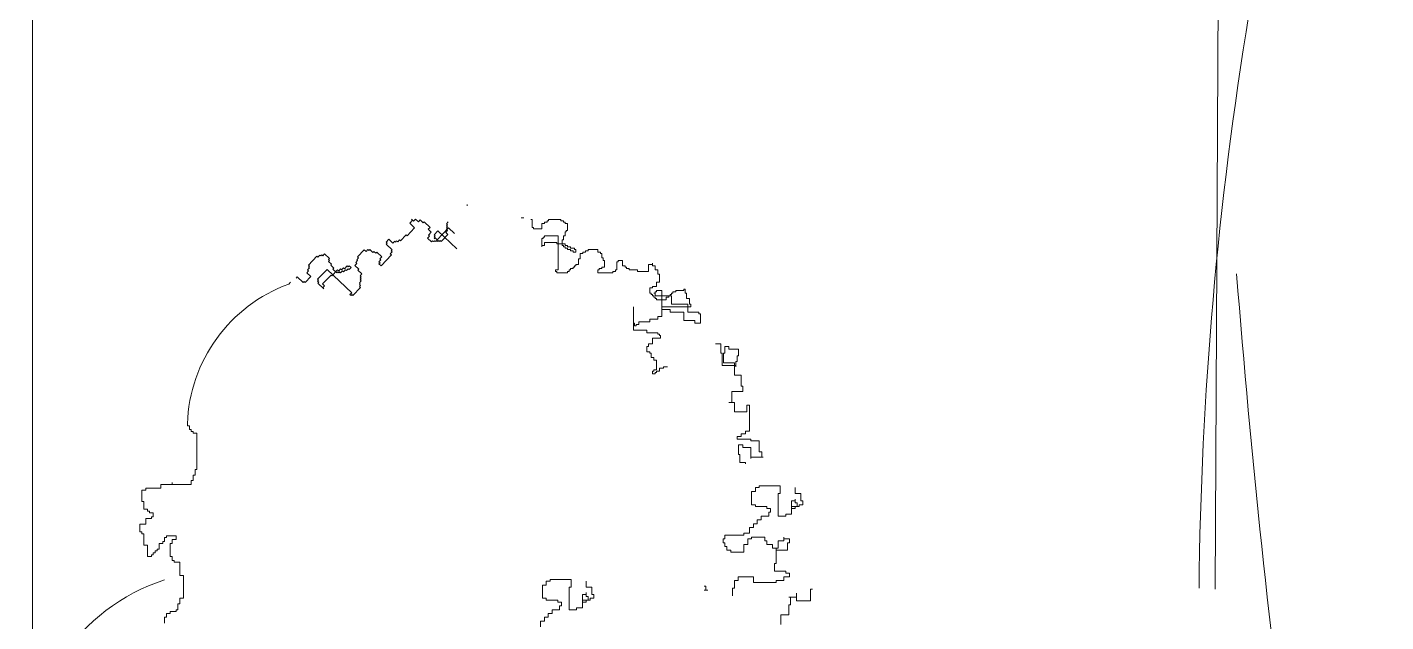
# Model space of a CAD drawing. Header units: millimetres. Extents: x -213 to 151, y -74 to 135.
# Drawn here: x 75.619 to 76.235, y -32.564 to -32.294 of the extents above; entities that cross this region are included whole.
import ezdxf

# ---------------------------------------------------------------- set-up
doc = ezdxf.new("R2010")
doc.units = ezdxf.units.MM
doc.header["$LTSCALE"] = 15
doc.layers.add('JJ2', color=3, linetype='Continuous')
doc.layers.add('PH', color=8, linetype='Continuous')

# ---------------------------------------------------------------- blocks, each defined once
blk = doc.blocks.new('dfgh')
at = {"layer": 'PH', "lineweight": 0}
blk.add_line((716222.3, -37839.38), (716214.05, -39640.98), dxfattribs=at)
for centre, radius, start, end in [((717914.81, -39657.7), 1708.22, 161.86525, 179.42193), ((721031.82, -39116.51), 4823.19, 184.5344, 187.48287)]:
    blk.add_arc(centre, radius, start, end, dxfattribs=at)
blk = doc.blocks.new('errt')
at = {"color": 252, "linetype": 'Continuous', "lineweight": 0}
blk.add_blockref('dfgh', (0, 100), dxfattribs=at)
blk = doc.blocks.new('sf')
at = {"color": 84, "lineweight": 5}
for p, q in [((17874.3, 472019.3), (17874.3, 472018.2)), ((17824.5, 472003.2), (17826.9, 472005.8)), ((17828.8, 471999.2), (17824.5, 472003.2)), ((17826.9, 472005.8), (17826, 472006.6)), ((17826, 472006.6), (17827.8, 472005)), ((17827.8, 472005), (17829.4, 472006.7)), ((17829.4, 472006.7), (17832, 472004.3)), ((17832, 472004.3), (17833.6, 472006)), ((17833.6, 472006), (17836.2, 472003.6)), ((17836.2, 472003.6), (17837, 472004.5)), ((17837, 472004.5), (17842.2, 471999.6)), ((17856.3, 472002.6), (17857.9, 472004.3)), ((17857.2, 472001.8), (17856.3, 472002.6)), ((17921.1, 472007.7), (17923.4, 472007.7)), ((17929.4, 472006.5), (17930.5, 472006.5)), ((17930.5, 472006.5), (17930.5, 471999.4)), ((17938.8, 471998.2), (17938.8, 472002.9)), ((17938.8, 472002.9), (17941.2, 472002.9)), ((17941.2, 472002.9), (17941.2, 472004.1)), ((17941.2, 472004.1), (17943.6, 472004.1)), ((17943.6, 472004.1), (17943.6, 472005.3)), ((17943.6, 472005.3), (17944.7, 472005.3)), ((17944.7, 472005.3), (17944.7, 472006.5)), ((17944.7, 472006.5), (17955.4, 472006.5)), ((17955.4, 472006.5), (17955.4, 472005.3)), ((17955.4, 472005.3), (17957.8, 472005.3)), ((17957.8, 472005.3), (17957.8, 472004.1)), ((17957.8, 472004.1), (17959, 472004.1)), ((17959, 472004.1), (17959, 472002.9)), ((17959, 472002.9), (17961.3, 472002.9)), ((17961.3, 472002.9), (17961.3, 471997)), ((17816.6, 471987.9), (17821.4, 471993.1)), ((17821.4, 471993.1), (17822.3, 471992.3)), ((17822.3, 471992.3), (17828.8, 471999.2)), ((17841.6, 471992.1), (17839.9, 471990.3)), ((17842.2, 471999.6), (17840.5, 471997.9)), ((17840.5, 471997.9), (17843.1, 471995.5)), ((17843.1, 471995.5), (17840.7, 471992.9)), ((17840.7, 471992.9), (17841.6, 471992.1)), ((17845.7, 471993), (17849, 471996.5)), ((17846.6, 471992.2), (17845.7, 471993)), ((17845.8, 471991.4), (17846.6, 471992.2)), ((17846.6, 471990.6), (17845.8, 471991.4)), ((17846.6, 471990.6), (17845.8, 471989.7)), ((17845.8, 471989.7), (17846.6, 471990.6)), ((17848.4, 471988.9), (17846.6, 471990.6)), ((17858.1, 471999.3), (17848.4, 471988.9)), ((17849, 471996.5), (17865.4, 471981.1)), ((17851.8, 471987.4), (17857.4, 471993.4)), ((17855.7, 471995), (17857.3, 471996.8)), ((17857.4, 471993.4), (17855.7, 471995)), ((17856.4, 472000.9), (17857.2, 472001.8)), ((17857.2, 472000.1), (17856.4, 472000.9)), ((17856.4, 471999.2), (17857.2, 472000.1)), ((17857.3, 471998.4), (17856.4, 471999.2)), ((17856.5, 471997.6), (17857.3, 471998.4)), ((17857.3, 471996.8), (17856.5, 471997.6)), ((17863.3, 471994.4), (17858.1, 471999.3)), ((17930.5, 471999.4), (17931.7, 471999.4)), ((17931.7, 471999.4), (17931.7, 471998.2)), ((17931.7, 471998.2), (17938.8, 471998.2)), ((17940, 471989.9), (17940, 471991.1)), ((17940, 471991.1), (17941.2, 471991.1)), ((17941.2, 471991.1), (17941.2, 471992.3)), ((17941.2, 471992.3), (17953, 471992.3)), ((17953, 471992.3), (17953, 471962.7)), ((17959, 471992.3), (17957.8, 471992.3)), ((17957.8, 471992.3), (17957.8, 471988.7)), ((17960.1, 471995.8), (17959, 471995.8)), ((17959, 471995.8), (17959, 471992.3)), ((17961.3, 471997), (17960.1, 471997)), ((17960.1, 471997), (17960.1, 471995.8)), ((17779.3, 471974.1), (17785, 471980.2)), ((17785, 471980.2), (17786.7, 471978.6)), ((17786.7, 471978.6), (17788.3, 471980.3)), ((17788.3, 471980.3), (17789.2, 471979.5)), ((17789.2, 471979.5), (17790, 471980.4)), ((17790, 471980.4), (17792.6, 471977.9)), ((17792.6, 471977.9), (17793.4, 471978.8)), ((17793.4, 471978.8), (17795.1, 471977.2)), ((17804.1, 471986.7), (17806.5, 471989.3)), ((17804.9, 471985.9), (17804.1, 471986.7)), ((17804.1, 471985), (17804.9, 471985.9)), ((17809.3, 471980.1), (17804.1, 471985)), ((17806.5, 471989.3), (17809.9, 471986)), ((17808.5, 471979.3), (17809.3, 471980.1)), ((17809.3, 471978.5), (17808.5, 471979.3)), ((17809.9, 471986), (17811.6, 471987.7)), ((17811.6, 471987.7), (17812.4, 471986.9)), ((17812.4, 471986.9), (17813.2, 471987.8)), ((17813.2, 471987.8), (17814.1, 471987)), ((17814.1, 471987), (17815.7, 471988.7)), ((17815.7, 471988.7), (17816.6, 471987.9)), ((17839.9, 471990.3), (17843.4, 471987.1)), ((17843.4, 471987.1), (17844.2, 471988)), ((17844.2, 471988), (17845.1, 471987.2)), ((17845.1, 471987.2), (17845.9, 471988)), ((17845.9, 471988), (17846.7, 471987.2)), ((17846.7, 471987.2), (17847.6, 471988.1)), ((17847.6, 471988.1), (17848.4, 471987.3)), ((17848.4, 471987.3), (17849.2, 471988.1)), ((17849.2, 471988.1), (17850.1, 471987.3)), ((17850.1, 471987.3), (17850.9, 471988.2)), ((17850.9, 471988.2), (17851.8, 471987.4)), ((17938.8, 471982.8), (17938.8, 471989.9)), ((17938.8, 471989.9), (17940, 471989.9)), ((17941.2, 471984), (17938.8, 471984)), ((17951.8, 471986.4), (17941.2, 471986.4)), ((17941.2, 471986.4), (17941.2, 471984)), ((17951.8, 471985.2), (17951.8, 471986.4)), ((17959, 471985.2), (17951.8, 471985.2)), ((17957.8, 471988.7), (17956.6, 471988.7)), ((17956.6, 471988.7), (17956.6, 471984)), ((17956.6, 471984), (17957.8, 471984)), ((17957.8, 471984), (17957.8, 471982.8)), ((17957.8, 471982.8), (17959, 471982.8)), ((17959, 471984), (17959, 471985.2)), ((17961.3, 471984), (17959, 471984)), ((17959, 471982.8), (17959, 471981.6)), ((17959, 471981.6), (17961.3, 471981.6)), ((17961.3, 471982.8), (17961.3, 471984)), ((17963.7, 471982.8), (17961.3, 471982.8)), ((17961.3, 471981.6), (17961.3, 471980.4)), ((17961.3, 471980.4), (17963.7, 471980.4)), ((17963.7, 471981.6), (17963.7, 471982.8)), ((17967.2, 471981.6), (17963.7, 471981.6)), ((17963.7, 471980.4), (17963.7, 471979.3)), ((17963.7, 471979.3), (17966.1, 471979.3)), ((17966.1, 471979.3), (17966.1, 471978.1)), ((17967.2, 471980.4), (17967.2, 471981.6)), ((17968.4, 471980.4), (17967.2, 471980.4)), ((17968.4, 471978.1), (17968.4, 471980.4)), ((17976.7, 471978.1), (17976.7, 471979.3)), ((17976.7, 471979.3), (17979.1, 471979.3)), ((17979.1, 471980.4), (17987.4, 471980.4)), ((17979.1, 471979.3), (17979.1, 471980.4)), ((17987.4, 471980.4), (17987.4, 471978.1)), ((17736.9, 471966.9), (17744.1, 471974.7)), ((17737.7, 471966.1), (17736.9, 471966.9)), ((17744.1, 471974.7), (17745, 471973.9)), ((17745, 471973.9), (17746.6, 471975.6)), ((17746.6, 471975.6), (17747.5, 471974.8)), ((17747.5, 471974.8), (17748.3, 471975.7)), ((17748.3, 471975.7), (17749.2, 471974.8)), ((17749.2, 471974.8), (17750.8, 471976.6)), ((17750.8, 471976.6), (17755.1, 471972.5)), ((17755.1, 471972.5), (17754.3, 471971.7)), ((17754.3, 471971.7), (17755.1, 471970.9)), ((17755.1, 471970.9), (17754.3, 471970)), ((17754.3, 471970), (17756.9, 471967.6)), ((17756.9, 471967.6), (17756.1, 471966.7)), ((17777.1, 471966.5), (17778.7, 471968.3)), ((17777.8, 471969.1), (17779.4, 471970.8)), ((17778.7, 471968.3), (17777.8, 471969.1)), ((17778.6, 471971.6), (17780.2, 471973.3)), ((17779.4, 471970.8), (17778.6, 471971.6)), ((17780.2, 471973.3), (17779.3, 471974.1)), ((17795.1, 471977.2), (17796, 471978)), ((17796, 471978), (17800.3, 471974)), ((17799.5, 471971.4), (17797.9, 471969.7)), ((17797.9, 471969.7), (17798.8, 471968.9)), ((17798.8, 471968.9), (17797.9, 471968)), ((17797.9, 471968), (17799.7, 471966.4)), ((17800.3, 471974), (17798.6, 471972.3)), ((17798.6, 471972.3), (17799.5, 471971.4)), ((17799.7, 471966.4), (17808.6, 471975.9)), ((17807.7, 471976.7), (17809.3, 471978.5)), ((17808.6, 471975.9), (17807.7, 471976.7)), ((17966.1, 471978.1), (17968.4, 471978.1)), ((17968.4, 471966.2), (17968.4, 471967.4)), ((17968.4, 471967.4), (17970.8, 471967.4)), ((17970.8, 471967.4), (17970.8, 471972.2)), ((17970.8, 471972.2), (17972, 471972.2)), ((17972, 471972.2), (17972, 471976.9)), ((17972, 471976.9), (17974.3, 471976.9)), ((17974.3, 471976.9), (17974.3, 471978.1)), ((17974.3, 471978.1), (17976.7, 471978.1)), ((17987.4, 471978.1), (17989.7, 471978.1)), ((17989.7, 471978.1), (17989.7, 471976.9)), ((17989.7, 471976.9), (17990.9, 471976.9)), ((17990.9, 471976.9), (17990.9, 471973.3)), ((17990.9, 471973.3), (17992.1, 471973.3)), ((17992.1, 471973.3), (17992.1, 471971)), ((17992.1, 471971), (17993.3, 471971)), ((17993.3, 471971), (17993.3, 471965.1)), ((18003.9, 471962.7), (18003.9, 471969.8)), ((18003.9, 471969.8), (18005.1, 471969.8)), ((18005.1, 471969.8), (18005.1, 471971)), ((18005.1, 471971), (18008.7, 471971)), ((18008.7, 471971), (18008.7, 471966.2)), ((18031.2, 471961.5), (18031.2, 471967.4)), ((18031.2, 471967.4), (18034.7, 471967.4)), ((18034.7, 471967.4), (18034.7, 471968.6)), ((18034.7, 471968.6), (18034.7, 471966.2)), ((17726.3, 471955.7), (17727.1, 471956.6)), ((17727.1, 471956.6), (17732.3, 471951.7)), ((17734, 471951.7), (17738.8, 471956.9)), ((17735.4, 471960.2), (17737, 471961.9)), ((17738.8, 471956.9), (17735.4, 471960.2)), ((17736.1, 471962.7), (17737.8, 471964.4)), ((17737, 471961.9), (17736.1, 471962.7)), ((17736.9, 471965.2), (17737.7, 471966.1)), ((17737.8, 471964.4), (17736.9, 471965.2)), ((17744.8, 471954.6), (17752.9, 471963.2)), ((17756.4, 471958.3), (17749.1, 471950.6)), ((17752.9, 471963.2), (17774.4, 471943)), ((17756.1, 471966.7), (17758.7, 471964.3)), ((17757.2, 471957.5), (17756.4, 471958.3)), ((17762.1, 471962.7), (17757.2, 471957.5)), ((17758.7, 471964.3), (17757.9, 471963.4)), ((17757.9, 471963.4), (17761.3, 471960.2)), ((17761.3, 471960.2), (17762.2, 471961)), ((17763, 471961.9), (17762.1, 471962.7)), ((17762.2, 471961), (17763, 471960.2)), ((17764.6, 471963.6), (17763, 471961.9)), ((17763, 471960.2), (17763.8, 471961.1)), ((17763.8, 471961.1), (17764.7, 471960.3)), ((17765.5, 471962.8), (17764.6, 471963.6)), ((17764.7, 471960.3), (17766.3, 471962)), ((17767.1, 471964.5), (17765.5, 471962.8)), ((17766.3, 471962), (17767.2, 471961.2)), ((17767.9, 471963.7), (17767.1, 471964.5)), ((17767.2, 471961.2), (17768.8, 471962.9)), ((17770.4, 471966.3), (17767.9, 471963.7)), ((17768.8, 471962.9), (17769.7, 471962.1)), ((17769.7, 471962.1), (17771.3, 471963.8)), ((17771.2, 471965.5), (17770.4, 471966.3)), ((17772, 471966.4), (17771.2, 471965.5)), ((17771.3, 471963.8), (17772.1, 471963)), ((17773.8, 471964.8), (17772, 471966.4)), ((17772.1, 471963), (17773.8, 471964.8)), ((17780.5, 471963.3), (17777.1, 471966.5)), ((17779.7, 471962.4), (17780.5, 471963.3)), ((17783.1, 471959.2), (17779.7, 471962.4)), ((17781.5, 471957.5), (17783.1, 471959.2)), ((17782.4, 471956.7), (17781.5, 471957.5)), ((17781.6, 471955.8), (17782.4, 471956.7)), ((17782.4, 471955), (17781.6, 471955.8)), ((17953, 471962.7), (17950.7, 471962.7)), ((17950.7, 471962.7), (17950.7, 471961.5)), ((17950.7, 471961.5), (17951.8, 471961.5)), ((17951.8, 471961.5), (17951.8, 471960.3)), ((17951.8, 471960.3), (17961.3, 471960.3)), ((17961.3, 471960.3), (17961.3, 471961.5)), ((17961.3, 471961.5), (17962.5, 471961.5)), ((17962.5, 471961.5), (17962.5, 471962.7)), ((17962.5, 471962.7), (17963.7, 471962.7)), ((17963.7, 471962.7), (17963.7, 471963.9)), ((17963.7, 471963.9), (17966.1, 471963.9)), ((17966.1, 471963.9), (17966.1, 471965.1)), ((17966.1, 471965.1), (17967.2, 471965.1)), ((17967.2, 471965.1), (17967.2, 471966.2)), ((17967.2, 471966.2), (17968.4, 471966.2)), ((17987.4, 471962.7), (17987.4, 471960.3)), ((17988.6, 471962.7), (17987.4, 471962.7)), ((17987.4, 471960.3), (18000.4, 471960.3)), ((17990.9, 471963.9), (17988.6, 471963.9)), ((17988.6, 471963.9), (17988.6, 471962.7)), ((17993.3, 471965.1), (17990.9, 471965.1)), ((17990.9, 471965.1), (17990.9, 471963.9)), ((18000.4, 471960.3), (18000.4, 471961.5)), ((18000.4, 471961.5), (18002.8, 471961.5)), ((18002.8, 471961.5), (18002.8, 471962.7)), ((18002.8, 471962.7), (18003.9, 471962.7)), ((18008.7, 471966.2), (18011.1, 471966.2)), ((18011.1, 471966.2), (18011.1, 471965.1)), ((18011.1, 471965.1), (18012.2, 471965.1)), ((18012.2, 471965.1), (18012.2, 471963.9)), ((18012.2, 471963.9), (18014.6, 471963.9)), ((18014.6, 471963.9), (18014.6, 471962.7)), ((18014.6, 471962.7), (18021.7, 471962.7)), ((18021.7, 471962.7), (18021.7, 471961.5)), ((18021.7, 471961.5), (18031.2, 471961.5)), ((18034.7, 471966.2), (18037.1, 471966.2)), ((18037.1, 471966.2), (18037.1, 471962.7)), ((18037.1, 471962.7), (18039.5, 471962.7)), ((18039.5, 471962.7), (18039.5, 471959.1)), ((18039.5, 471959.1), (18040.7, 471959.1)), ((18040.7, 471959.1), (18040.7, 471952)), ((17719.8, 471950.5), (17721.4, 471952.2)), ((17732.3, 471951.7), (17733.1, 471952.6)), ((17733.1, 471952.6), (17734, 471951.7)), ((17745.6, 471953.8), (17744.8, 471954.6)), ((17744.8, 471952.9), (17745.6, 471953.8)), ((17745.7, 471952.1), (17744.8, 471952.9)), ((17744.9, 471951.3), (17745.7, 471952.1)), ((17750.1, 471946.4), (17744.9, 471951.3)), ((17749.1, 471950.6), (17750.8, 471948.9)), ((17750.8, 471948.9), (17749.2, 471947.2)), ((17749.2, 471947.2), (17750.1, 471946.4)), ((17775.4, 471940.5), (17781.8, 471947.4)), ((17780.9, 471951.6), (17782.5, 471953.3)), ((17781.7, 471950.8), (17780.9, 471951.6)), ((17780.9, 471949.9), (17781.7, 471950.8)), ((17781.8, 471949.1), (17780.9, 471949.9)), ((17781, 471948.2), (17781.8, 471949.1)), ((17781.8, 471947.4), (17781, 471948.2)), ((17781.6, 471954.1), (17782.4, 471955)), ((17782.5, 471953.3), (17781.6, 471954.1)), ((18034.7, 471947.3), (18032.4, 471947.3)), ((18032.4, 471947.3), (18032.4, 471942.6)), ((18038.3, 471948.5), (18034.7, 471948.5)), ((18034.7, 471948.5), (18034.7, 471947.3)), ((18037.1, 471942.6), (18037.1, 471943.8)), ((18037.1, 471943.8), (18038.3, 471943.8)), ((18040.7, 471952), (18038.3, 471952)), ((18038.3, 471952), (18038.3, 471948.5)), ((18038.3, 471943.8), (18038.3, 471945)), ((18038.3, 471945), (18043, 471945)), ((18043, 471945), (18043, 471922.5)), ((18052.5, 471942.6), (18052.5, 471943.8)), ((18052.5, 471943.8), (18054.9, 471943.8)), ((18054.9, 471943.8), (18054.9, 471945)), ((18054.9, 471945), (18062, 471945)), ((18062, 471945), (18062, 471946.1)), ((18062, 471946.1), (18063.2, 471946.1)), ((18063.2, 471946.1), (18063.2, 471942.6)), ((17774.4, 471943), (17772.8, 471941.3)), ((17772.8, 471941.3), (17773.7, 471940.5)), ((17773.7, 471940.5), (17774.5, 471941.3)), ((17774.5, 471941.3), (17775.4, 471940.5)), ((18032.4, 471942.6), (18033.6, 471942.6)), ((18033.6, 471942.6), (18033.6, 471941.4)), ((18033.6, 471941.4), (18034.7, 471941.4)), ((18034.7, 471941.4), (18034.7, 471940.2)), ((18034.7, 471940.2), (18035.9, 471940.2)), ((18037.1, 471942.6), (18035.9, 471942.6)), ((18035.9, 471942.6), (18037.1, 471942.6)), ((18035.9, 471940.2), (18035.9, 471939)), ((18035.9, 471939), (18037.1, 471939)), ((18037.1, 471940.2), (18037.1, 471942.6)), ((18051.3, 471940.2), (18037.1, 471940.2)), ((18037.1, 471939), (18037.1, 471937.9)), ((18037.1, 471937.9), (18038.3, 471937.9)), ((18038.3, 471937.9), (18038.3, 471936.7)), ((18038.3, 471936.7), (18046.6, 471936.7)), ((18046.6, 471936.7), (18046.6, 471939)), ((18046.6, 471939), (18048.9, 471939)), ((18048.9, 471939), (18048.9, 471940.2)), ((18048.9, 471940.2), (18050.1, 471940.2)), ((18050.1, 471940.2), (18050.1, 471941.4)), ((18050.1, 471941.4), (18051.3, 471941.4)), ((18051.3, 471941.4), (18051.3, 471942.6)), ((18051.3, 471942.6), (18052.5, 471942.6)), ((18051.3, 471933.1), (18051.3, 471940.2)), ((18065.5, 471933.1), (18051.3, 471933.1)), ((18063.2, 471942.6), (18064.3, 471942.6)), ((18064.3, 471942.6), (18064.3, 471937.9)), ((18064.3, 471937.9), (18066.7, 471937.9)), ((18065.5, 471926), (18065.5, 471933.1)), ((18066.7, 471937.9), (18066.7, 471933.1)), ((18066.7, 471933.1), (18067.9, 471933.1)), ((18067.9, 471933.1), (18067.9, 471930.8)), ((18018.2, 471916.6), (18018.2, 471930.8)), ((18018.2, 471930.8), (18018.2, 471910.6)), ((18039.5, 471920.1), (18032.4, 471920.1)), ((18032.4, 471920.1), (18032.4, 471917.7)), ((18043, 471922.5), (18039.5, 471922.5)), ((18039.5, 471922.5), (18039.5, 471920.1)), ((18067.9, 471930.8), (18043, 471930.8)), ((18043, 471930.8), (18043, 471928.4)), ((18043, 471928.4), (18050.1, 471928.4)), ((18050.1, 471928.4), (18050.1, 471926)), ((18050.1, 471926), (18062, 471926)), ((18062, 471926), (18062, 471918.9)), ((18075, 471926), (18065.5, 471926)), ((18075, 471924.8), (18075, 471926)), ((18076.2, 471924.8), (18075, 471924.8)), ((18076.2, 471916.6), (18076.2, 471924.8)), ((18019.3, 471916.6), (18018.2, 471916.6)), ((18018.2, 471910.6), (18030, 471910.6)), ((18019.3, 471914.2), (18019.3, 471916.6)), ((18020.5, 471914.2), (18019.3, 471914.2)), ((18022.9, 471915.4), (18020.5, 471915.4)), ((18020.5, 471915.4), (18020.5, 471914.2)), ((18032.4, 471917.7), (18022.9, 471917.7)), ((18022.9, 471917.7), (18022.9, 471915.4)), ((18030, 471910.6), (18030, 471908.3)), ((18030, 471908.3), (18039.5, 471908.3)), ((18039.5, 471908.3), (18039.5, 471907.1)), ((18062, 471918.9), (18071.4, 471918.9)), ((18071.4, 471918.9), (18071.4, 471916.6)), ((18071.4, 471916.6), (18076.2, 471916.6)), ((18031.2, 471896.4), (18030, 471896.4)), ((18030, 471896.4), (18030, 471891.7)), ((18034.7, 471898.8), (18031.2, 471898.8)), ((18031.2, 471898.8), (18031.2, 471896.4)), ((18041.8, 471903.5), (18034.7, 471903.5)), ((18034.7, 471903.5), (18034.7, 471898.8)), ((18039.5, 471907.1), (18040.7, 471907.1)), ((18040.7, 471907.1), (18040.7, 471905.9)), ((18040.7, 471905.9), (18041.8, 471905.9)), ((18041.8, 471905.9), (18041.8, 471903.5)), ((18089.2, 471898.8), (18093.9, 471898.8)), ((18093.9, 471898.8), (18093.9, 471890.5)), ((18097.5, 471896.4), (18097.5, 471890.5)), ((18101, 471896.4), (18097.5, 471896.4)), ((18101, 471894.1), (18101, 471896.4)), ((18030, 471891.7), (18032.4, 471891.7)), ((18032.4, 471891.7), (18032.4, 471890.5)), ((18032.4, 471890.5), (18033.6, 471890.5)), ((18033.6, 471890.5), (18033.6, 471887)), ((18033.6, 471887), (18035.9, 471887)), ((18035.9, 471887), (18035.9, 471884.6)), ((18035.9, 471884.6), (18038.3, 471884.6)), ((18038.3, 471884.6), (18038.3, 471876.3)), ((18093.9, 471890.5), (18095.1, 471890.5)), ((18095.1, 471890.5), (18095.1, 471879.9)), ((18097.5, 471890.5), (18096.3, 471890.5)), ((18096.3, 471890.5), (18096.3, 471882.2)), ((18109.3, 471894.1), (18101, 471894.1)), ((18108.1, 471883.4), (18108.1, 471888.2)), ((18108.1, 471888.2), (18109.3, 471888.2)), ((18109.3, 471888.2), (18109.3, 471894.1)), ((18035.9, 471875.1), (18034.7, 471875.1)), ((18034.7, 471875.1), (18034.7, 471872.8)), ((18034.7, 471872.8), (18037.1, 471872.8)), ((18038.3, 471876.3), (18035.9, 471876.3)), ((18035.9, 471876.3), (18035.9, 471875.1)), ((18037.1, 471872.8), (18037.1, 471874)), ((18037.1, 471874), (18038.3, 471874)), ((18038.3, 471874), (18038.3, 471875.1)), ((18038.3, 471875.1), (18040.7, 471875.1)), ((18040.7, 471875.1), (18040.7, 471877.5)), ((18040.7, 471877.5), (18044.2, 471877.5)), ((18044.2, 471877.5), (18044.2, 471878.7)), ((18044.2, 471878.7), (18047.8, 471878.7)), ((18095.1, 471879.9), (18107, 471879.9)), ((18096.3, 471882.2), (18105.8, 471882.2)), ((18105.8, 471882.2), (18105.8, 471871.6)), ((18107, 471878.7), (18107, 471883.4)), ((18107, 471883.4), (18108.1, 471883.4)), ((18107, 471879.9), (18107, 471878.7)), ((18105.8, 471871.6), (18111.7, 471871.6)), ((18111.7, 471871.6), (18111.7, 471862.1)), ((18111.7, 471862.1), (18112.9, 471862.1)), ((18112.9, 471862.1), (18112.9, 471857.4)), ((18112.9, 471857.4), (18103.4, 471857.4)), ((18103.4, 471857.4), (18103.4, 471847.9)), ((18103.4, 471847.9), (18101, 471847.9)), ((18101, 471847.9), (18105.8, 471847.9)), ((18105.8, 471847.9), (18105.8, 471839.7)), ((18105.8, 471839.7), (18116.4, 471839.7)), ((18116.4, 471839.7), (18116.4, 471845.6)), ((18116.4, 471845.6), (18118.8, 471845.6)), ((18118.8, 471845.6), (18118.8, 471823.1)), ((17632, 471827.8), (17632, 471829.5)), ((17633.7, 471827.8), (17632, 471827.8)), ((17633.7, 471824.5), (17633.7, 471827.8)), ((17635.3, 471824.5), (17633.7, 471824.5)), ((17635.3, 471822.9), (17635.3, 471824.5)), ((17637, 471822.9), (17635.3, 471822.9)), ((17637, 471821.2), (17637, 471822.9)), ((17640.3, 471821.2), (17637, 471821.2)), ((17640.3, 471790), (17640.3, 471821.2)), ((18111.7, 471818.4), (18108.1, 471818.4)), ((18108.1, 471818.4), (18108.1, 471816)), ((18108.1, 471816), (18120, 471816)), ((18111.7, 471820.7), (18111.7, 471818.4)), ((18115.3, 471820.7), (18111.7, 471820.7)), ((18118.8, 471823.1), (18115.3, 471823.1)), ((18115.3, 471823.1), (18115.3, 471820.7)), ((18120, 471816), (18120, 471814.8)), ((18120, 471814.8), (18127.1, 471814.8)), ((18127.1, 471814.8), (18127.1, 471805.3)), ((18109.3, 471811.3), (18109.3, 471803)), ((18112.9, 471811.3), (18109.3, 471811.3)), ((18109.3, 471803), (18110.5, 471803)), ((18110.5, 471803), (18110.5, 471795.9)), ((18112.9, 471808.9), (18112.9, 471811.3)), ((18120, 471808.9), (18112.9, 471808.9)), ((18120, 471799.4), (18120, 471808.9)), ((18127.1, 471805.3), (18129.5, 471805.3)), ((18129.5, 471805.3), (18129.5, 471800.6)), ((18110.5, 471795.9), (18115.3, 471795.9)), ((18115.3, 471795.9), (18115.3, 471794.7)), ((18120, 471800.6), (18120, 471799.4)), ((18130.6, 471800.6), (18120, 471800.6)), ((18129.5, 471800.6), (18130.6, 471800.6)), ((17635.3, 471776.9), (17635.3, 471780.2)), ((17635.3, 471780.2), (17637, 471780.2)), ((17637, 471780.2), (17637, 471785.1)), ((17637, 471785.1), (17638.6, 471785.1)), ((17638.6, 471785.1), (17638.6, 471790)), ((17638.6, 471790), (17640.3, 471790)), ((17592.6, 471762.1), (17592.6, 471771.9)), ((17592.6, 471771.9), (17595.9, 471771.9)), ((17595.9, 471773.6), (17609, 471773.6)), ((17595.9, 471771.9), (17595.9, 471773.6)), ((17609, 471773.6), (17609, 471776.9)), ((17609, 471776.9), (17618.9, 471776.9)), ((17618.9, 471776.9), (17618.9, 471778.5)), ((17618.9, 471778.5), (17618.9, 471776.9)), ((17618.9, 471776.9), (17635.3, 471776.9)), ((18120.6, 471770.9), (18120.6, 471759.4)), ((18123.9, 471770.9), (18120.6, 471770.9)), ((18123.9, 471774.2), (18123.9, 471770.9)), ((18127.1, 471774.2), (18123.9, 471774.2)), ((18127.1, 471775.8), (18127.1, 471774.2)), ((18145.2, 471775.8), (18127.1, 471775.8)), ((18143.6, 471749.5), (18143.6, 471769.2)), ((18143.6, 471769.2), (18145.2, 471769.2)), ((18145.2, 471769.2), (18145.2, 471775.8)), ((18158.4, 471774.2), (18158.4, 471769.2)), ((18158.4, 471769.2), (18163.3, 471769.2)), ((18163.3, 471769.2), (18163.3, 471762.7)), ((17594.2, 471762.1), (17592.6, 471762.1)), ((17594.2, 471755.5), (17594.2, 471762.1)), ((17597.5, 471755.5), (17594.2, 471755.5)), ((17597.5, 471753.9), (17597.5, 471755.5)), ((18120.6, 471759.4), (18123.9, 471759.4)), ((18123.9, 471759.4), (18123.9, 471757.7)), ((18123.9, 471757.7), (18133.7, 471757.7)), ((18133.7, 471757.7), (18133.7, 471756.1)), ((18133.7, 471756.1), (18137, 471756.1)), ((18137, 471756.1), (18137, 471752.8)), ((18155.1, 471762.7), (18158.4, 471762.7)), ((18155.1, 471756.1), (18155.1, 471762.7)), ((18155.1, 471757.7), (18155.1, 471751.2)), ((18160, 471757.7), (18155.1, 471757.7)), ((18158.4, 471756.1), (18155.1, 471756.1)), ((18158.4, 471764.3), (18158.4, 471761)), ((18158.4, 471762.7), (18158.4, 471764.3)), ((18158.4, 471761), (18160, 471761)), ((18158.4, 471757.7), (18158.4, 471756.1)), ((18161.7, 471757.7), (18158.4, 471757.7)), ((18160, 471761), (18160, 471757.7)), ((18161.7, 471759.4), (18161.7, 471757.7)), ((18165, 471759.4), (18161.7, 471759.4)), ((18163.3, 471762.7), (18165, 471762.7)), ((18165, 471762.7), (18165, 471759.4)), ((17595.9, 471747.3), (17600.8, 471747.3)), ((17595.9, 471742.4), (17595.9, 471747.3)), ((17599.1, 471753.9), (17597.5, 471753.9)), ((17599.1, 471752.2), (17599.1, 471753.9)), ((17602.4, 471752.2), (17599.1, 471752.2)), ((17600.8, 471747.3), (17600.8, 471748.9)), ((17600.8, 471748.9), (17602.4, 471748.9)), ((17602.4, 471748.9), (17602.4, 471752.2)), ((18125.5, 471746.2), (18125.5, 471742.9)), ((18128.8, 471746.2), (18125.5, 471746.2)), ((18128.8, 471749.5), (18128.8, 471746.2)), ((18135.4, 471749.5), (18128.8, 471749.5)), ((18135.4, 471752.8), (18135.4, 471749.5)), ((18137, 471752.8), (18135.4, 471752.8)), ((18150.2, 471749.5), (18143.6, 471749.5)), ((18150.2, 471751.2), (18150.2, 471749.5)), ((18155.1, 471751.2), (18150.2, 471751.2)), ((17590.9, 471735.8), (17590.9, 471742.4)), ((17590.9, 471742.4), (17595.9, 471742.4)), ((17592.6, 471735.8), (17590.9, 471735.8)), ((17592.6, 471734.2), (17592.6, 471735.8)), ((17594.2, 471734.2), (17592.6, 471734.2)), ((17594.2, 471724.3), (17594.2, 471734.2)), ((17622.2, 471732.5), (17613.9, 471732.5)), ((17613.9, 471732.5), (17613.9, 471730.9)), ((17622.2, 471729.2), (17622.2, 471732.5)), ((18097.5, 471733.1), (18097.5, 471729.8)), ((18114, 471733.1), (18097.5, 471733.1)), ((18114, 471734.7), (18114, 471733.1)), ((18118.9, 471734.7), (18114, 471734.7)), ((18118.9, 471739.6), (18118.9, 471734.7)), ((18122.2, 471739.6), (18118.9, 471739.6)), ((18122.2, 471742.9), (18122.2, 471739.6)), ((18125.5, 471742.9), (18122.2, 471742.9)), ((17597.5, 471724.3), (17594.2, 471724.3)), ((17597.5, 471714.4), (17597.5, 471724.3)), ((17607.4, 471721), (17605.7, 471721)), ((17605.7, 471721), (17605.7, 471719.4)), ((17610.7, 471725.9), (17607.4, 471725.9)), ((17607.4, 471725.9), (17607.4, 471721)), ((17612.3, 471727.6), (17610.7, 471727.6)), ((17610.7, 471727.6), (17610.7, 471725.9)), ((17613.9, 471730.9), (17612.3, 471730.9)), ((17612.3, 471730.9), (17612.3, 471727.6)), ((17617.2, 471714.4), (17617.2, 471725.9)), ((17617.2, 471725.9), (17618.9, 471725.9)), ((17618.9, 471725.9), (17618.9, 471729.2)), ((17618.9, 471729.2), (17622.2, 471729.2)), ((18095.9, 471729.8), (18095.9, 471726.5)), ((18097.5, 471729.8), (18095.9, 471729.8)), ((18095.9, 471726.5), (18097.5, 471726.5)), ((18097.5, 471726.5), (18097.5, 471723.2)), ((18097.5, 471723.2), (18099.2, 471723.2)), ((18099.2, 471723.2), (18099.2, 471719.9)), ((18099.2, 471719.9), (18102.5, 471719.9)), ((18102.5, 471719.9), (18102.5, 471718.3)), ((18114, 471724.9), (18117.3, 471724.9)), ((18114, 471718.3), (18114, 471724.9)), ((18117.3, 471729.8), (18120.6, 471729.8)), ((18117.3, 471724.9), (18117.3, 471729.8)), ((18120.6, 471731.4), (18132.1, 471731.4)), ((18120.6, 471729.8), (18120.6, 471731.4)), ((18132.1, 471731.4), (18132.1, 471728.1)), ((18132.1, 471728.1), (18133.7, 471728.1)), ((18133.7, 471728.1), (18133.7, 471724.9)), ((18133.7, 471724.9), (18138.7, 471724.9)), ((18138.7, 471724.9), (18138.7, 471721.6)), ((18138.7, 471721.6), (18141.9, 471721.6)), ((18141.9, 471721.6), (18141.9, 471708.4)), ((18143.6, 471721.6), (18141.9, 471721.6)), ((18141.9, 471721.6), (18141.9, 471719.9)), ((18141.9, 471719.9), (18151.8, 471719.9)), ((18143.6, 471728.1), (18143.6, 471721.6)), ((18148.5, 471728.1), (18143.6, 471728.1)), ((18148.5, 471731.4), (18148.5, 471728.1)), ((18148.5, 471729.8), (18148.5, 471731.4)), ((18153.5, 471729.8), (18148.5, 471729.8)), ((18151.8, 471726.5), (18153.5, 471726.5)), ((18151.8, 471719.9), (18151.8, 471726.5)), ((18153.5, 471726.5), (18153.5, 471729.8)), ((17600.8, 471714.4), (17597.5, 471714.4)), ((17602.4, 471716.1), (17600.8, 471716.1)), ((17600.8, 471716.1), (17600.8, 471714.4)), ((17604.1, 471717.7), (17602.4, 471717.7)), ((17602.4, 471717.7), (17602.4, 471716.1)), ((17605.7, 471719.4), (17604.1, 471719.4)), ((17604.1, 471719.4), (17604.1, 471717.7)), ((17618.9, 471714.4), (17617.2, 471714.4)), ((17618.9, 471711.1), (17618.9, 471714.4)), ((17620.5, 471711.1), (17618.9, 471711.1)), ((17620.5, 471709.5), (17620.5, 471711.1)), ((17625.5, 471709.5), (17620.5, 471709.5)), ((17625.5, 471698), (17625.5, 471709.5)), ((18102.5, 471718.3), (18114, 471718.3)), ((18140.3, 471708.4), (18140.3, 471701.9)), ((18141.9, 471708.4), (18140.3, 471708.4)), ((17628.7, 471698), (17625.5, 471698)), ((17628.7, 471678.3), (17628.7, 471698)), ((18109.1, 471696.9), (18109.1, 471693.6)), ((18122.2, 471696.9), (18109.1, 471696.9)), ((18122.2, 471692), (18122.2, 471696.9)), ((18140.3, 471701.9), (18150.2, 471701.9)), ((18148.5, 471696.9), (18148.5, 471693.6)), ((18153.5, 471696.9), (18148.5, 471696.9)), ((18150.2, 471701.9), (18150.2, 471700.2)), ((18150.2, 471700.2), (18153.5, 471700.2)), ((18153.5, 471700.2), (18153.5, 471696.9)), ((17942.8, 471689.8), (17939.5, 471689.8)), ((17939.5, 471689.8), (17939.5, 471678.3)), ((17946.1, 471693.1), (17942.8, 471693.1)), ((17942.8, 471693.1), (17942.8, 471689.8)), ((17964.2, 471694.7), (17946.1, 471694.7)), ((17946.1, 471694.7), (17946.1, 471693.1)), ((17962.6, 471688.1), (17964.2, 471688.1)), ((17962.6, 471668.4), (17962.6, 471688.1)), ((17964.2, 471688.1), (17964.2, 471694.7)), ((17977.4, 471693.1), (17977.4, 471688.1)), ((17977.4, 471688.1), (17982.3, 471688.1)), ((17982.3, 471688.1), (17982.3, 471681.6)), ((18079.5, 471688.7), (18081.1, 471688.7)), ((18082.7, 471685.4), (18079.5, 471685.4)), ((18081.1, 471688.7), (18081.1, 471685.4)), ((18081.1, 471685.4), (18082.7, 471685.4)), ((18104.1, 471687.1), (18104.1, 471680.5)), ((18105.8, 471687.1), (18104.1, 471687.1)), ((18109.1, 471693.6), (18105.8, 471693.6)), ((18105.8, 471693.6), (18105.8, 471687.1)), ((18141.9, 471692), (18122.2, 471692)), ((18141.9, 471693.6), (18141.9, 471692)), ((18148.5, 471693.6), (18141.9, 471693.6)), ((18171.6, 471676), (18171.6, 471686.3)), ((18171.6, 471686.3), (18173.3, 471686.3)), ((17623.8, 471668.4), (17623.8, 471673.4)), ((17623.8, 471673.4), (17625.5, 471673.4)), ((17625.5, 471678.3), (17628.7, 471678.3)), ((17625.5, 471673.4), (17625.5, 471678.3)), ((17939.5, 471678.3), (17942.8, 471678.3)), ((17942.8, 471678.3), (17942.8, 471676.6)), ((17942.8, 471676.6), (17952.7, 471676.6)), ((17952.7, 471676.6), (17952.7, 471675)), ((17952.7, 471675), (17956, 471675)), ((17956, 471675), (17956, 471671.7)), ((17974.1, 471675), (17974.1, 471681.6)), ((17974.1, 471681.6), (17977.4, 471681.6)), ((17979, 471676.6), (17974.1, 471676.6)), ((17974.1, 471676.6), (17974.1, 471670.1)), ((17977.4, 471675), (17974.1, 471675)), ((17977.4, 471681.6), (17977.4, 471683.2)), ((17977.4, 471683.2), (17977.4, 471679.9)), ((17977.4, 471679.9), (17979, 471679.9)), ((17980.7, 471676.6), (17977.4, 471676.6)), ((17977.4, 471676.6), (17977.4, 471675)), ((17979, 471679.9), (17979, 471676.6)), ((17983.9, 471678.3), (17980.7, 471678.3)), ((17980.7, 471678.3), (17980.7, 471676.6)), ((17982.3, 471681.6), (17983.9, 471681.6)), ((17983.9, 471681.6), (17983.9, 471678.3)), ((18154.4, 471679.4), (18152.7, 471679.4)), ((18152.7, 471679.4), (18159.6, 471679.4)), ((18154.4, 471672.6), (18154.4, 471679.4)), ((18159.6, 471679.4), (18159.6, 471682.9)), ((18159.6, 471682.9), (18159.6, 471676)), ((18159.6, 471676), (18171.6, 471676)), ((17612.3, 471656.9), (17612.3, 471661.9)), ((17612.3, 471661.9), (17613.9, 471661.9)), ((17613.9, 471661.9), (17613.9, 471665.1)), ((17613.9, 471665.1), (17617.2, 471665.1)), ((17617.2, 471665.1), (17617.2, 471666.8)), ((17617.2, 471666.8), (17622.2, 471666.8)), ((17622.2, 471666.8), (17622.2, 471668.4)), ((17622.2, 471668.4), (17623.8, 471668.4)), ((17944.5, 471661.9), (17941.2, 471661.9)), ((17941.2, 471661.9), (17941.2, 471658.6)), ((17947.8, 471665.1), (17944.5, 471665.1)), ((17944.5, 471665.1), (17944.5, 471661.9)), ((17954.3, 471668.4), (17947.8, 471668.4)), ((17947.8, 471668.4), (17947.8, 471665.1)), ((17956, 471671.7), (17954.3, 471671.7)), ((17954.3, 471671.7), (17954.3, 471668.4)), ((17969.1, 471668.4), (17962.6, 471668.4)), ((17974.1, 471670.1), (17969.1, 471670.1)), ((17969.1, 471670.1), (17969.1, 471668.4)), ((18145.9, 471655.5), (18145.9, 471664.1)), ((18145.9, 471664.1), (18152.7, 471664.1)), ((18152.7, 471664.1), (18152.7, 471672.6)), ((18152.7, 471672.6), (18154.4, 471672.6)), ((17941.2, 471658.6), (17937.9, 471658.6)), ((17937.9, 471658.6), (17937.9, 471653.6))]:
    blk.add_line(p, q, dxfattribs=at)
blk.add_arc((17765.7, 471824.8), 133.8, 110.089, 178.0083, dxfattribs=at)
blk = doc.blocks.new('elevation sofa')
at = {"layer": 'JJ2', "color": 4, "lineweight": 5}
blk.add_arc((715765.55, -15122.85), 90.69, 108.27216, 183.33384, dxfattribs=at)

msp = doc.modelspace()

# ---------------------------------------------------------------- linework, layer by layer
at = {"linetype": 'Continuous', "lineweight": 13}
msp.add_lwpolyline([(75.62132, -30.64729), (75.62132, -33.34729)], dxfattribs=at)

# ---------------------------------------------------------------- block references
at = {"linetype": 'Continuous', "lineweight": 13, "xscale": 0.001, "yscale": 0.001, "zscale": 0.001}
for name, p in [('errt', (-640.05597, 6.99209)), ('elevation sofa', (-640.05597, -17.50791))]:
    msp.add_blockref(name, p, dxfattribs=at)
at = {"lineweight": 5, "xscale": 0.0005240255359560251, "yscale": 0.0005240255359560251, "zscale": 0.0005240255359560251}
msp.add_blockref('sf', (66.45199, -279.72448), dxfattribs=at)

doc.saveas('drawing.dxf')
